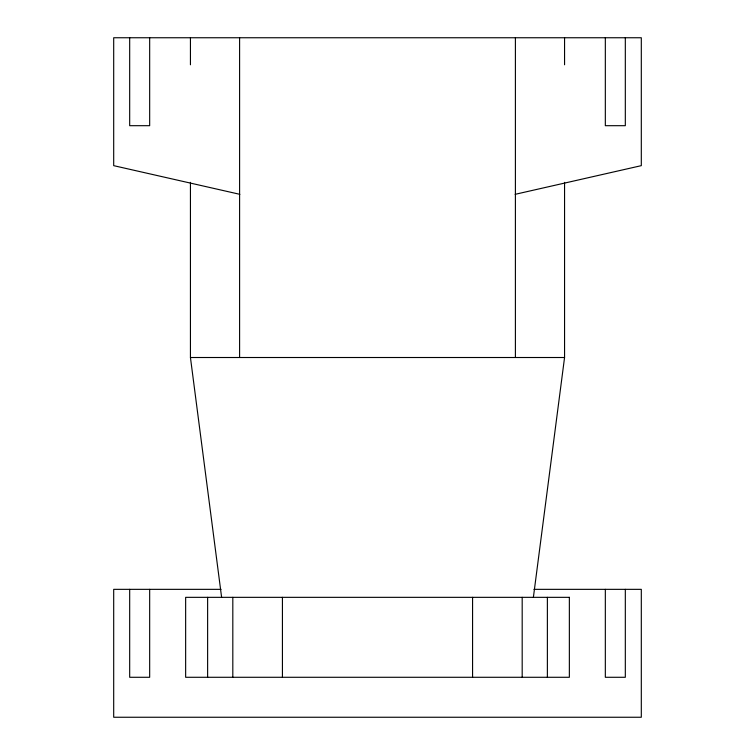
<?xml version="1.0" encoding="UTF-8"?>
<svg xmlns="http://www.w3.org/2000/svg" width="755" height="755" viewBox="0 0 755 755"><rect width="100%" height="100%" fill="white"/><g stroke="black" fill="none" stroke-linecap="round" stroke-linejoin="round"><path stroke-width="1.13" d="M533.389 597.337L564.561 357.511L564.561 182.351M515.137 194.328L641.306 165.656L641.306 37.75L113.694 37.75L113.694 165.656L239.863 194.328M190.439 182.351L190.439 357.511L564.561 357.511M221.045 589.344L113.694 589.344L113.694 717.25L641.306 717.25L641.306 589.344L533.955 589.344M190.439 357.511L221.611 597.337M625.319 37.75L625.319 125.689L605.331 125.689L605.331 37.75M625.319 589.344L625.319 677.282L605.331 677.282L605.331 589.344M564.561 37.75L564.561 64.788M547.375 597.337L547.375 677.282M522.186 597.337L522.186 677.282M515.401 37.75L515.401 357.511M472.573 597.337L472.573 677.282M282.427 597.337L282.427 677.282M239.599 37.75L239.599 357.511M232.814 597.337L232.814 677.282M207.625 597.337L207.625 677.282M190.439 37.75L190.439 64.788M149.669 37.75L149.669 125.689L129.681 125.689L129.681 37.75M149.669 589.344L149.669 677.282L129.681 677.282L129.681 589.344M569.355 597.337L185.645 597.337L185.645 677.282L569.355 677.282L569.355 597.337"/></g></svg>
